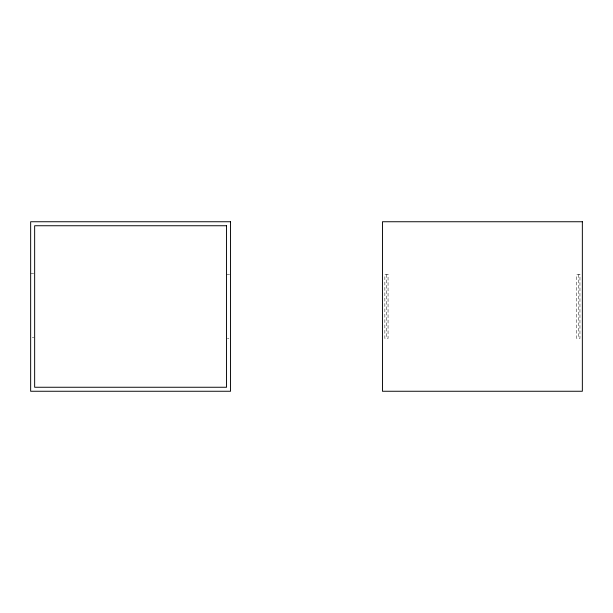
<?xml version="1.0" encoding="UTF-8"?>
<svg xmlns="http://www.w3.org/2000/svg" width="613" height="613" viewBox="0 0 613 613"><rect width="100%" height="100%" fill="white"/><g stroke="black" fill="none" stroke-linecap="round" stroke-linejoin="round"><path stroke-width="0.46" stroke-dasharray="3.06 2.3" d="M30.65 273.72L33.845 273.72M226.542 274.517L230.542 274.517M32.251 337.686L33.845 337.686M227.346 338.483L228.94 338.483M578.35 274.517L578.35 338.483M386.458 274.517L386.458 338.483M388.052 274.517L384.857 274.517L384.857 338.483L388.052 338.483L388.052 274.517M579.952 274.517L576.756 274.517L576.756 338.483L579.952 338.483L579.952 274.517"/><path stroke-width="0.92" d="M230.542 221.745L30.65 221.745L30.65 391.255L230.542 391.255L230.542 221.745M582.35 221.745L382.458 221.745L382.458 391.255L582.35 391.255L582.35 221.745M226.542 225.745L34.65 225.745L34.65 387.255L226.542 387.255L226.542 225.745"/></g></svg>
